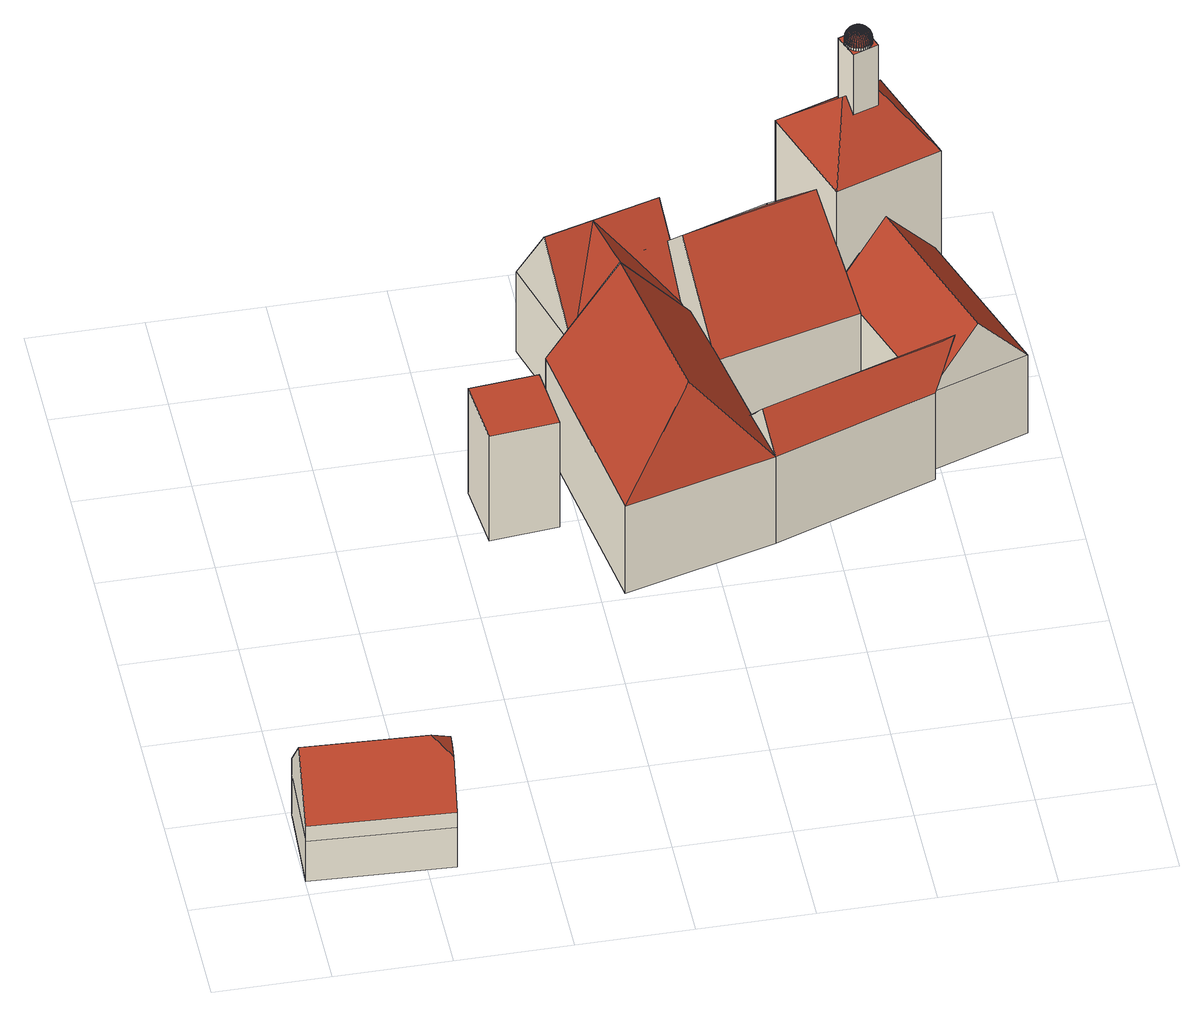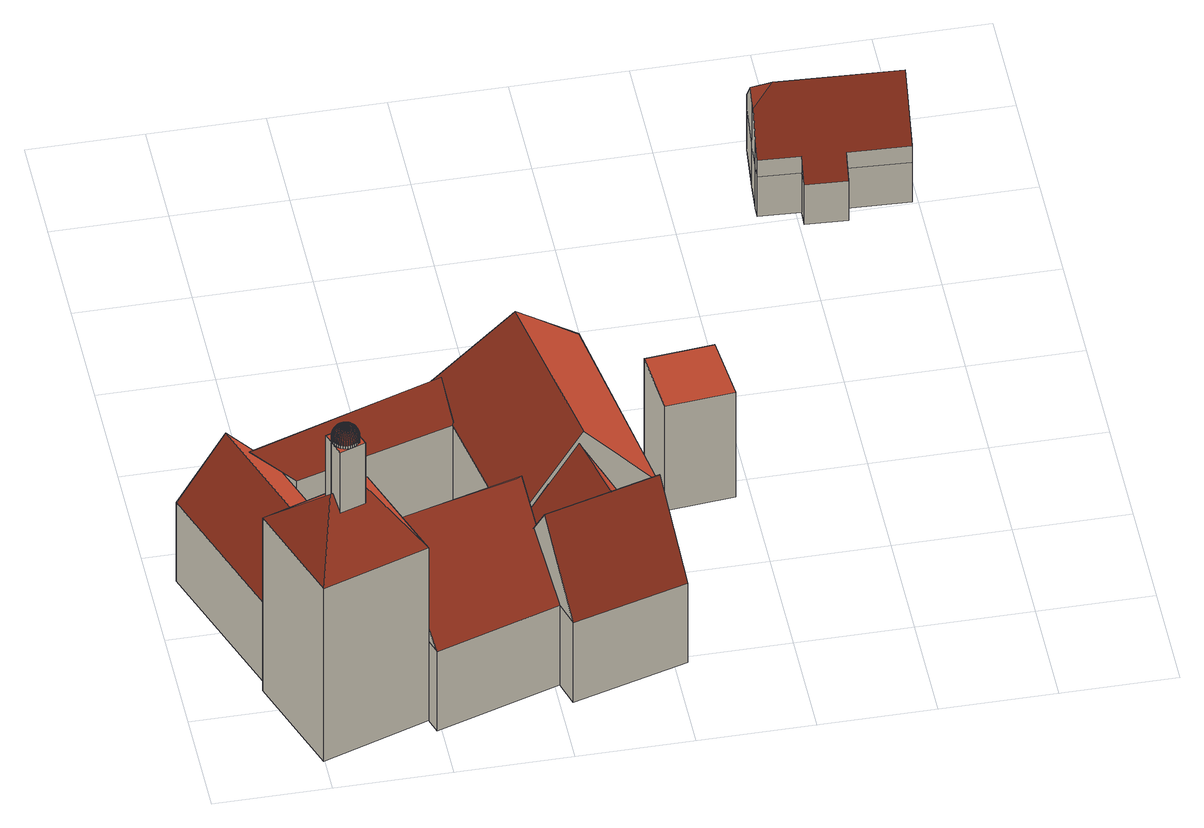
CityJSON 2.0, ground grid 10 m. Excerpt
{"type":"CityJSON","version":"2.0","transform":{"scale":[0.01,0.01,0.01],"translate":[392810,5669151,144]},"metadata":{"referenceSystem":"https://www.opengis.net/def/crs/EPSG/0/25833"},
"CityObjects":{
"building1":{"type":"Building","attributes":{"Dachtyp_tdc":"tdcFreeFormRoof","Gemeindeschluessel":14627140,"Dachneigung":50.42,"QualitaetDacherkennung":81,"Geometrietyp2DReferenz":"3000","function":"31001_9998","roofType":"5000","measuredHeight":10.94},"geometry":[{"type":"MultiSurface","lod":"2","boundaries":[[[0,1,2,3]],[[1,4,5,2]],[[4,6,7,5]],[[6,8,9,7]],[[8,10,11,9]],[[10,12,13,11]],[[12,14,15,13]],[[14,16,17,15]],[[16,18,19,17]],[[18,0,3,19]],[[20,21,22,23]],[[24,25,26,8,6,27,28,29,23,22]],[[29,30,31,20,23]],[[16,21,20,31,18]],[[18,31,30,0]],[[0,30,29,28,1]],[[4,27,6]],[[1,28,27,4]],[[10,26,25,12]],[[8,26,10]],[[12,25,24,14]],[[14,24,22,21,16]],[[3,2,5,7,9,11,13,15,17,19]]],"semantics":{"surfaces":[{"type":"WallSurface"},{"type":"RoofSurface"},{"type":"GroundSurface"}],"values":[0,0,0,0,0,0,0,0,0,0,1,1,1,0,0,0,0,0,0,0,0,0,2]}}]},
"building2":{"type":"Building","attributes":{"Dachtyp_tdc":"tdcPolyFlatRoof","Gemeindeschluessel":14627140,"Dachneigung":0,"QualitaetDacherkennung":56,"Geometrietyp2DReferenz":"3000","function":"31001_9998","roofType":"1000","measuredHeight":11.49},"geometry":[{"type":"MultiSurface","lod":"2","boundaries":[[[32,33,34,35]],[[33,36,37,34]],[[36,38,39,37]],[[38,32,35,39]],[[38,36,33,32]],[[35,34,37,39]]],"semantics":{"surfaces":[{"type":"WallSurface"},{"type":"RoofSurface"},{"type":"GroundSurface"}],"values":[0,0,0,0,1,2]}}]},
"building3":{"type":"Building","attributes":{"Gemeindeschluessel":14627140,"QualitaetDacherkennung":100,"Geometrietyp2DReferenz":"3000","function":"31001_9998","roofType":"9999"},"children":["building3-1","building3-2","building3-3","building3-4","building3-5","building3-6","building3-7","building3-8","building3-9"]},
"building3-1":{"type":"BuildingPart","attributes":{"Dachtyp_tdc":"tdcGableRoof","Dachneigung":57.68,"QualitaetDacherkennung":100,"Geometrietyp2DReferenz":"3000","roofType":"3100","measuredHeight":16.6},"parents":["building3"],"geometry":[{"type":"MultiSurface","lod":"2","boundaries":[[[40,41,42,43]],[[41,44,45,42]],[[44,46,47,45]],[[46,40,43,47]],[[44,41,48]],[[40,46,49]],[[41,40,49,48]],[[46,44,48,49]],[[43,42,45,47]]],"semantics":{"surfaces":[{"type":"WallSurface"},{"type":"RoofSurface"},{"type":"GroundSurface"}],"values":[0,0,0,0,0,0,1,1,2]}}]},
"building3-2":{"type":"BuildingPart","attributes":{"Dachtyp_tdc":"tdcGableRoof","Dachneigung":51.85,"QualitaetDacherkennung":100,"Geometrietyp2DReferenz":"3000","roofType":"3100","measuredHeight":16.6},"parents":["building3"],"geometry":[{"type":"MultiSurface","lod":"2","boundaries":[[[50,51,52,53]],[[54,55,56,57]],[[55,50,53,56]],[[54,51,58]],[[50,55,59]],[[51,50,59,58]],[[55,54,58,59]],[[53,52,57,56]],[[57,52,51,54]]],"semantics":{"surfaces":[{"type":"WallSurface"},{"type":"RoofSurface"},{"type":"GroundSurface"},{"type":"ClosureSurface"}],"values":[0,0,0,0,0,1,1,2,3]}}]},
"building3-3":{"type":"BuildingPart","attributes":{"Dachtyp_tdc":"tdcGableRoof","Dachneigung":50.23,"QualitaetDacherkennung":100,"Geometrietyp2DReferenz":"3000","roofType":"3100","measuredHeight":14.16},"parents":["building3"],"geometry":[{"type":"MultiSurface","lod":"2","boundaries":[[[60,61,62,63]],[[61,64,65,62]],[[64,66,67,65]],[[66,60,63,67]],[[64,61,68]],[[60,66,69]],[[61,60,69,68]],[[66,64,68,69]],[[63,62,65,67]]],"semantics":{"surfaces":[{"type":"WallSurface"},{"type":"RoofSurface"},{"type":"GroundSurface"}],"values":[0,0,0,0,0,0,1,1,2]}}]},
"building3-4":{"type":"BuildingPart","attributes":{"Dachtyp_tdc":"tdcHipRoof","Dachneigung":44.81,"QualitaetDacherkennung":100,"Geometrietyp2DReferenz":"3000","roofType":"3200","measuredHeight":23.87},"parents":["building3"],"geometry":[{"type":"MultiSurface","lod":"2","boundaries":[[[70,71,72,73,74,75]],[[76,77,78,79,80,81]],[[77,70,75,78]],[[76,71,82]],[[70,77,83]],[[71,70,83,82]],[[77,76,82,83]],[[75,74,79,78]],[[81,84,72,71,76]],[[79,74,73,80]],[[80,73,72,84,81]]],"semantics":{"surfaces":[{"type":"WallSurface"},{"type":"RoofSurface"},{"type":"GroundSurface"},{"type":"ClosureSurface"}],"values":[0,0,0,1,1,1,1,2,0,3,3]}}]},
"building3-5":{"type":"BuildingPart","attributes":{"Dachtyp_tdc":"tdcHipAndGableRoof","Dachneigung":49.88,"QualitaetDacherkennung":100,"Geometrietyp2DReferenz":"3000","roofType":"5000","measuredHeight":17.61},"parents":["building3"],"geometry":[{"type":"MultiSurface","lod":"2","boundaries":[[[85,86,87,52,51]],[[86,88,89,87]],[[88,90,91,89]],[[88,86,92]],[[85,90,93]],[[86,85,93,92]],[[90,88,92,93]],[[52,87,89,91,57]],[[57,91,90,85,51,54]],[[51,52,57,54]]],"semantics":{"surfaces":[{"type":"WallSurface"},{"type":"RoofSurface"},{"type":"GroundSurface"},{"type":"ClosureSurface"}],"values":[0,0,0,1,0,1,1,2,0,3]}}]},
"building3-6":{"type":"BuildingPart","attributes":{"Dachtyp_tdc":"tdcLeanToRoof","Dachneigung":0,"QualitaetDacherkennung":100,"Geometrietyp2DReferenz":"3000","roofType":"2100","measuredHeight":29.3},"parents":["building3"],"geometry":[{"type":"MultiSurface","lod":"2","boundaries":[[[94,95,96,97]],[[95,98,99,96]],[[98,100,101,99]],[[100,94,97,101]],[[100,98,95,94]],[[97,96,99,101]]],"semantics":{"surfaces":[{"type":"WallSurface"},{"type":"RoofSurface"},{"type":"GroundSurface"}],"values":[0,0,0,0,1,2]}}]},
"building3-7":{"type":"BuildingPart","attributes":{"Dachtyp_tdc":"tdcGableRoof","Dachneigung":48.07,"QualitaetDacherkennung":100,"Geometrietyp2DReferenz":"3000","roofType":"3100","measuredHeight":16.6},"parents":["building3"],"geometry":[{"type":"MultiSurface","lod":"2","boundaries":[[[102,103,104,105]],[[103,106,107,104]],[[106,108,109,107]],[[106,103,110]],[[103,102,72,84,110]],[[108,106,110,84,81]],[[105,104,107,109,79,74]],[[105,74,73,102]],[[79,109,108,80]],[[74,79,80,73]],[[81,80,108]],[[72,102,73]],[[84,72,73,80,81]]],"semantics":{"surfaces":[{"type":"WallSurface"},{"type":"RoofSurface"},{"type":"GroundSurface"},{"type":"ClosureSurface"}],"values":[0,0,0,0,1,1,2,0,0,3,0,0,3]}}]},
"building3-8":{"type":"BuildingPart","attributes":{"Dachtyp_tdc":"tdcFreeFormRoof","Dachneigung":89.23,"QualitaetDacherkennung":100,"Geometrietyp2DReferenz":"3000","roofType":"5000","measuredHeight":30.8},"parents":["building3"],"geometry":[{"type":"MultiSurface","lod":"2","boundaries":[[[111,112,113,114]],[[112,115,116,113]],[[115,117,118,116]],[[117,119,120,118]],[[119,121,122,120]],[[121,123,124,122]],[[123,125,126,124]],[[125,127,128,126]],[[127,129,130,128]],[[129,131,132,130]],[[131,133,134,132]],[[133,135,136,134]],[[135,137,138,136]],[[137,139,140,138]],[[139,141,142,140]],[[141,143,144,142]],[[143,145,146,144]],[[145,147,148,146]],[[147,149,150,148]],[[149,151,152,150]],[[151,153,154,152]],[[153,155,156,154]],[[155,157,158,156]],[[157,159,160,158]],[[159,161,162,160]],[[161,163,164,162]],[[163,165,166,164]],[[165,167,168,166]],[[167,169,170,168]],[[169,171,172,170]],[[171,173,174,172]],[[173,175,176,174]],[[175,177,178,176]],[[177,179,180,178]],[[179,181,182,180]],[[181,111,114,182]],[[183,184,185]],[[183,185,186]],[[183,186,187]],[[183,187,188]],[[183,188,189]],[[183,189,190]],[[183,190,191]],[[183,191,192]],[[183,192,193]],[[183,193,194]],[[183,194,195]],[[183,195,196]],[[183,196,197]],[[183,197,198]],[[183,198,199]],[[183,199,200]],[[183,200,201]],[[183,201,202]],[[183,202,203]],[[183,203,204]],[[183,204,205]],[[183,205,206]],[[183,206,207]],[[183,207,208]],[[183,208,209]],[[183,209,210]],[[183,210,211]],[[183,211,212]],[[183,212,213]],[[183,213,214]],[[183,214,215]],[[183,215,216]],[[183,216,217]],[[183,217,218]],[[183,218,219]],[[183,219,184]],[[184,220,221,185]],[[185,221,222,186]],[[186,222,223,187]],[[187,223,224,188]],[[188,224,225,189]],[[189,225,226,190]],[[190,226,227,191]],[[191,227,228,192]],[[192,228,229,193]],[[193,229,230,194]],[[194,230,231,195]],[[195,231,232,196]],[[196,232,233,197]],[[197,233,234,198]],[[198,234,235,199]],[[199,235,236,200]],[[200,236,237,201]],[[201,237,238,202]],[[202,238,239,203]],[[203,239,240,204]],[[204,240,241,205]],[[205,241,242,206]],[[206,242,243,207]],[[207,243,244,208]],[[208,244,245,209]],[[209,245,246,210]],[[210,246,247,211]],[[211,247,248,212]],[[212,248,249,213]],[[213,249,250,214]],[[214,250,251,215]],[[215,251,252,216]],[[216,252,253,217]],[[217,253,254,218]],[[218,254,255,219]],[[219,255,220,184]],[[220,256,257,221]],[[221,257,258,222]],[[222,258,259,223]],[[223,259,260,224]],[[224,260,261,225]],[[225,261,262,226]],[[226,262,263,227]],[[227,263,264,228]],[[228,264,265,229]],[[229,265,266,230]],[[230,266,267,231]],[[231,267,268,232]],[[232,268,269,233]],[[233,269,270,234]],[[234,270,271,235]],[[235,271,272,236]],[[236,272,273,237]],[[237,273,274,238]],[[238,274,275,239]],[[239,275,276,240]],[[240,276,277,241]],[[241,277,278,242]],[[242,278,279,243]],[[243,279,280,244]],[[244,280,281,245]],[[245,281,282,246]],[[246,282,283,247]],[[247,283,284,248]],[[248,284,285,249]],[[249,285,286,250]],[[250,286,287,251]],[[251,287,288,252]],[[252,288,289,253]],[[253,289,290,254]],[[254,290,291,255]],[[255,291,256,220]],[[256,292,293,257]],[[257,293,294,258]],[[258,294,295,259]],[[259,295,296,260]],[[260,296,297,261]],[[261,297,298,262]],[[262,298,299,263]],[[263,299,300,264]],[[264,300,301,265]],[[265,301,302,266]],[[266,302,303,267]],[[267,303,304,268]],[[268,304,305,269]],[[269,305,306,270]],[[270,306,307,271]],[[271,307,308,272]],[[272,308,309,273]],[[273,309,310,274]],[[274,310,311,275]],[[275,311,312,276]],[[276,312,313,277]],[[277,313,314,278]],[[278,314,315,279]],[[279,315,316,280]],[[280,316,317,281]],[[281,317,318,282]],[[282,318,319,283]],[[283,319,320,284]],[[284,320,321,285]],[[285,321,322,286]],[[286,322,323,287]],[[287,323,324,288]],[[288,324,325,289]],[[289,325,326,290]],[[290,326,327,291]],[[291,327,292,256]],[[292,328,329,293]],[[293,329,330,294]],[[294,330,331,295]],[[295,331,332,296]],[[296,332,333,297]],[[297,333,334,298]],[[298,334,335,299]],[[299,335,336,300]],[[300,336,337,301]],[[301,337,338,302]],[[302,338,339,303]],[[303,339,340,304]],[[304,340,341,305]],[[305,341,342,306]],[[306,342,343,307]],[[307,343,344,308]],[[308,344,345,309]],[[309,345,346,310]],[[310,346,347,311]],[[311,347,348,312]],[[312,348,349,313]],[[313,349,350,314]],[[314,350,351,315]],[[315,351,352,316]],[[316,352,353,317]],[[317,353,354,318]],[[318,354,355,319]],[[319,355,356,320]],[[320,356,357,321]],[[321,357,358,322]],[[322,358,359,323]],[[323,359,360,324]],[[324,360,361,325]],[[325,361,362,326]],[[326,362,363,327]],[[327,363,328,292]],[[328,364,365,329]],[[329,365,366,330]],[[330,366,367,331]],[[331,367,368,332]],[[332,368,369,333]],[[333,369,370,334]],[[334,370,371,335]],[[335,371,372,336]],[[336,372,373,337]],[[337,373,374,338]],[[338,374,375,339]],[[339,375,376,340]],[[340,376,377,341]],[[341,377,378,342]],[[342,378,379,343]],[[343,379,380,344]],[[344,380,381,345]],[[345,381,382,346]],[[346,382,383,347]],[[347,383,384,348]],[[348,384,385,349]],[[349,385,386,350]],[[350,386,387,351]],[[351,387,388,352]],[[352,388,389,353]],[[353,389,390,354]],[[354,390,391,355]],[[355,391,392,356]],[[356,392,393,357]],[[357,393,394,358]],[[358,394,395,359]],[[359,395,396,360]],[[360,396,397,361]],[[361,397,398,362]],[[362,398,399,363]],[[363,399,364,328]],[[364,400,401,365]],[[365,401,402,366]],[[366,402,403,367]],[[367,403,404,368]],[[368,404,405,369]],[[369,405,406,370]],[[370,406,407,371]],[[371,407,408,372]],[[372,408,409,373]],[[373,409,410,374]],[[374,410,411,375]],[[375,411,412,376]],[[376,412,413,377]],[[377,413,414,378]],[[378,414,415,379]],[[379,415,416,380]],[[380,416,417,381]],[[381,417,418,382]],[[382,418,419,383]],[[383,419,420,384]],[[384,420,421,385]],[[385,421,422,386]],[[386,422,423,387]],[[387,423,424,388]],[[388,424,425,389]],[[426,427,428,429]],[[429,428,430,431]],[[431,430,432,433]],[[433,432,434,435]],[[435,434,436,437]],[[437,436,438,439]],[[439,438,440,441]],[[441,440,442,443]],[[443,442,444,400]],[[444,445,446,447]],[[447,446,448,449]],[[449,448,450,451]],[[451,450,452,453]],[[453,452,454,455]],[[455,454,456,457]],[[457,456,458,459]],[[459,458,460,461]],[[461,460,462,463]],[[463,462,464,465]],[[465,464,466,467]],[[467,466,468,469]],[[469,468,470,471]],[[471,470,472,473]],[[473,472,474,475]],[[475,474,476,477]],[[477,476,478,479]],[[479,478,480,481]],[[481,480,482,483]],[[483,482,484,485]],[[485,484,486,487]],[[487,486,488,489]],[[489,488,490,491]],[[491,490,492,493]],[[493,492,494,495]],[[495,494,496,497]],[[497,496,498,427]],[[427,498,499,428]],[[428,499,500,430]],[[430,500,501,432]],[[432,501,502,434]],[[434,502,503,436]],[[436,503,504,438]],[[438,504,505,440]],[[440,505,506,442]],[[442,506,445,444]],[[445,507,508,446]],[[446,508,509,448]],[[448,509,510,450]],[[450,510,511,452]],[[452,511,512,454]],[[454,512,513,456]],[[456,513,514,458]],[[458,514,515,460]],[[460,515,516,462]],[[462,516,517,464]],[[464,517,518,466]],[[466,518,519,468]],[[468,519,520,470]],[[470,520,521,472]],[[472,521,522,474]],[[474,522,523,476]],[[476,523,524,478]],[[478,524,525,480]],[[480,525,526,482]],[[482,526,527,484]],[[484,527,528,486]],[[486,528,529,488]],[[488,529,530,490]],[[490,530,531,492]],[[492,531,532,494]],[[494,532,533,496]],[[496,533,534,498]],[[498,534,535,499]],[[499,535,536,500]],[[500,536,537,501]],[[501,537,538,502]],[[502,538,539,503]],[[503,539,540,504]],[[504,540,541,505]],[[505,541,542,506]],[[506,542,507,445]],[[507,543,544,508]],[[508,544,545,509]],[[509,545,546,510]],[[510,546,547,511]],[[511,547,548,512]],[[512,548,549,513]],[[513,549,550,514]],[[514,550,551,515]],[[515,551,552,516]],[[516,552,553,517]],[[517,553,554,518]],[[518,554,555,519]],[[519,555,556,520]],[[520,556,557,521]],[[521,557,558,522]],[[522,558,559,523]],[[523,559,560,524]],[[524,560,561,525]],[[525,561,562,526]],[[526,562,563,527]],[[527,563,564,528]],[[528,564,565,529]],[[529,565,566,530]],[[530,566,567,531]],[[531,567,568,532]],[[532,568,569,533]],[[533,569,570,534]],[[534,570,571,535]],[[535,571,572,536]],[[536,572,573,537]],[[537,573,574,538]],[[538,574,575,539]],[[539,575,576,540]],[[540,576,577,541]],[[541,577,578,542]],[[542,578,543,507]],[[543,579,580,544]],[[544,580,581,545]],[[545,581,582,546]],[[546,582,583,547]],[[547,583,584,548]],[[548,584,585,549]],[[549,585,586,550]],[[550,586,587,551]],[[551,587,588,552]],[[552,588,589,553]],[[553,589,590,554]],[[554,590,591,555]],[[555,591,592,556]],[[556,592,593,557]],[[557,593,594,558]],[[558,594,595,559]],[[559,595,596,560]],[[560,596,597,561]],[[561,597,598,562]],[[562,598,599,563]],[[563,599,600,564]],[[564,600,601,565]],[[565,601,602,566]],[[566,602,603,567]],[[567,603,604,568]],[[568,604,605,569]],[[569,605,606,570]],[[570,606,607,571]],[[571,607,608,572]],[[572,608,609,573]],[[573,609,610,574]],[[574,610,611,575]],[[575,611,612,576]],[[576,612,613,577]],[[577,613,614,578]],[[578,614,579,543]],[[579,615,616,580]],[[580,616,617,581]],[[581,617,618,582]],[[582,618,619,583]],[[583,619,620,584]],[[584,620,621,585]],[[585,621,622,586]],[[586,622,623,587]],[[587,623,624,588]],[[588,624,625,589]],[[589,625,626,590]],[[590,626,627,591]],[[591,627,628,592]],[[592,628,629,593]],[[593,629,630,594]],[[594,630,631,595]],[[595,631,632,596]],[[596,632,633,597]],[[597,633,634,598]],[[598,634,635,599]],[[599,635,636,600]],[[600,636,637,601]],[[601,637,638,602]],[[602,638,639,603]],[[603,639,640,604]],[[604,640,641,605]],[[605,641,642,606]],[[606,642,643,607]],[[607,643,644,608]],[[608,644,645,609]],[[609,645,646,610]],[[610,646,647,611]],[[611,647,648,612]],[[612,648,649,613]],[[613,649,650,614]],[[614,650,615,579]],[[615,651,652,616]],[[616,652,653,617]],[[617,653,654,618]],[[618,654,655,619]],[[619,655,656,620]],[[620,656,657,621]],[[621,657,658,622]],[[622,658,659,623]],[[623,659,660,624]],[[624,660,661,625]],[[625,661,662,626]],[[626,662,663,627]],[[627,663,664,628]],[[628,664,665,629]],[[629,665,666,630]],[[630,666,667,631]],[[631,667,668,632]],[[632,668,669,633]],[[633,669,670,634]],[[634,670,671,635]],[[635,671,672,636]],[[636,672,673,637]],[[637,673,674,638]],[[638,674,675,639]],[[639,675,676,640]],[[640,676,677,641]],[[641,677,678,642]],[[642,678,679,643]],[[643,679,680,644]],[[644,680,681,645]],[[645,681,682,646]],[[646,682,683,647]],[[647,683,684,648]],[[648,684,685,649]],[[649,685,686,650]],[[650,686,651,615]],[[651,687,688,652]],[[652,688,689,653]],[[653,689,690,654]],[[654,690,691,655]],[[655,691,692,656]],[[656,692,693,657]],[[657,693,694,658]],[[658,694,695,659]],[[659,695,696,660]],[[660,696,697,661]],[[661,697,698,662]],[[662,698,699,663]],[[663,699,700,664]],[[664,700,701,665]],[[665,701,702,666]],[[666,702,703,667]],[[667,703,704,668]],[[668,704,705,669]],[[669,705,706,670]],[[670,706,707,671]],[[671,707,708,672]],[[672,708,709,673]],[[673,709,710,674]],[[674,710,711,675]],[[675,711,712,676]],[[676,712,713,677]],[[677,713,714,678]],[[678,714,715,679]],[[679,715,716,680]],[[389,425,717,390]],[[390,717,426,391]],[[391,426,429,392]],[[392,429,431,393]],[[393,431,433,394]],[[394,433,435,395]],[[395,435,437,396]],[[396,437,439,397]],[[397,439,441,398]],[[398,441,443,399]],[[399,443,400,364]],[[400,444,447,401]],[[401,447,449,402]],[[402,449,451,403]],[[403,451,453,404]],[[404,453,455,405]],[[405,455,457,406]],[[406,457,459,407]],[[407,459,461,408]],[[408,461,463,409]],[[409,463,465,410]],[[410,465,467,411]],[[411,467,469,412]],[[412,469,471,413]],[[413,471,473,414]],[[414,473,475,415]],[[415,475,477,416]],[[416,477,479,417]],[[417,479,481,418]],[[418,481,483,419]],[[419,483,485,420]],[[420,485,487,421]],[[421,487,489,422]],[[422,489,491,423]],[[423,491,493,424]],[[424,493,495,425]],[[425,495,497,717]],[[717,497,427,426]],[[681,718,719,682]],[[682,719,720,683]],[[683,720,721,684]],[[684,721,722,685]],[[685,722,723,686]],[[686,723,687,651]],[[687,724,725,688]],[[688,725,726,689]],[[689,726,727,690]],[[690,727,728,691]],[[691,728,729,692]],[[692,729,730,693]],[[693,730,731,694]],[[694,731,732,695]],[[695,732,733,696]],[[696,733,734,697]],[[697,734,735,698]],[[698,735,736,699]],[[699,736,737,700]],[[700,737,738,701]],[[701,738,739,702]],[[702,739,740,703]],[[703,740,741,704]],[[704,741,742,705]],[[705,742,743,706]],[[706,743,744,707]],[[707,744,745,708]],[[708,745,746,709]],[[709,746,747,710]],[[710,747,748,711]],[[711,748,749,712]],[[712,749,750,713]],[[713,750,751,714]],[[714,751,752,715]],[[715,752,753,716]],[[716,753,754,718]],[[718,754,755,719]],[[719,755,756,720]],[[720,756,757,721]],[[721,757,758,722]],[[722,758,759,723]],[[723,759,724,687]],[[724,760,761,725]],[[725,761,762,726]],[[726,762,763,727]],[[727,763,764,728]],[[728,764,765,729]],[[729,765,766,730]],[[730,766,767,731]],[[731,767,768,732]],[[732,768,769,733]],[[733,769,770,734]],[[734,770,771,735]],[[735,771,772,736]],[[736,772,773,737]],[[737,773,774,738]],[[738,774,775,739]],[[739,775,776,740]],[[740,776,777,741]],[[741,777,778,742]],[[742,778,779,743]],[[743,779,780,744]],[[744,780,781,745]],[[745,781,782,746]],[[746,782,783,747]],[[747,783,784,748]],[[748,784,785,749]],[[749,785,786,750]],[[750,786,787,751]],[[751,787,788,752]],[[752,788,789,753]],[[753,789,790,754]],[[754,790,791,755]],[[755,791,792,756]],[[756,792,793,757]],[[757,793,794,758]],[[758,794,795,759]],[[759,795,760,724]],[[760,181,179,761]],[[761,179,177,762]],[[762,177,175,763]],[[763,175,173,764]],[[764,173,171,765]],[[765,171,169,766]],[[766,169,167,767]],[[767,167,165,768]],[[768,165,163,769]],[[769,163,161,770]],[[770,161,159,771]],[[771,159,157,772]],[[772,157,155,773]],[[773,155,153,774]],[[774,153,151,775]],[[775,151,149,776]],[[776,149,147,777]],[[777,147,145,778]],[[778,145,143,779]],[[779,143,141,780]],[[780,141,139,781]],[[781,139,137,782]],[[782,137,135,783]],[[783,135,133,784]],[[784,133,131,785]],[[785,131,129,786]],[[786,129,127,787]],[[787,127,125,788]],[[788,125,123,789]],[[789,123,121,790]],[[790,121,119,791]],[[791,119,117,792]],[[792,117,115,793]],[[793,115,112,794]],[[794,112,111,795]],[[795,111,181,760]],[[114,113,116,118,120,122,124,126,128,130,132,134,136,138,140,142,144,146,148,150,152,154,156,158,160,162,164,166,168,170,172,174,176,178,180,182]],[[680,716,718,681]]],"semantics":{"surfaces":[{"type":"WallSurface"},{"type":"RoofSurface"},{"type":"GroundSurface"}],"values":[0,0,0,0,0,0,0,0,0,0,0,0,0,0,0,0,0,0,0,0,0,0,0,0,0,0,0,0,0,0,0,0,0,0,0,0,1,1,1,1,1,1,1,1,1,1,1,1,1,1,1,1,1,1,1,1,1,1,1,1,1,1,1,1,1,1,1,1,1,1,1,1,1,1,1,1,1,1,1,1,1,1,1,1,1,1,1,1,1,1,1,1,1,1,1,1,1,1,1,1,1,1,1,1,1,1,1,1,1,1,1,1,1,1,1,1,1,1,1,1,1,1,1,1,1,1,1,1,1,1,1,1,1,1,1,1,1,1,1,1,1,1,1,1,1,1,1,1,1,1,1,1,1,1,1,1,1,1,1,1,1,1,1,1,1,1,1,1,1,1,1,1,1,1,1,1,1,1,1,1,1,1,1,1,1,1,1,1,1,1,1,1,1,1,1,1,1,1,1,1,1,1,1,1,1,1,1,1,1,1,1,1,1,1,1,1,1,1,1,1,1,1,1,1,1,1,1,1,1,1,1,1,1,1,1,1,1,1,1,1,1,1,1,1,1,1,1,1,1,1,1,1,1,1,1,1,1,1,1,1,1,1,1,1,1,1,1,1,1,1,1,1,1,1,1,1,1,1,1,1,1,1,1,1,1,1,1,1,1,1,1,1,1,1,1,1,1,1,1,1,1,1,1,1,1,1,1,1,1,1,1,1,1,1,1,1,1,1,1,1,1,1,1,1,1,1,1,1,1,1,1,1,1,1,1,1,1,1,1,1,1,1,1,1,1,1,1,1,1,1,1,1,1,1,1,1,1,1,1,1,1,1,1,1,1,1,1,1,1,1,1,1,1,1,1,1,1,1,1,1,1,1,1,1,1,1,1,1,1,1,1,1,1,1,1,1,1,1,1,1,1,1,1,1,1,1,1,1,1,1,1,1,1,1,1,1,1,1,1,1,1,1,1,1,1,1,1,1,1,1,1,1,1,1,1,1,1,1,1,1,1,1,1,1,1,1,1,1,1,1,1,1,1,1,1,1,1,1,1,1,1,1,1,1,1,1,1,1,1,1,1,1,1,1,1,1,1,1,1,1,1,1,1,1,1,1,1,1,1,1,1,1,1,1,1,1,1,1,1,1,1,1,1,1,1,1,1,1,1,1,1,1,1,1,1,1,1,1,1,1,1,1,1,1,1,1,1,1,1,1,1,1,1,1,1,1,1,1,1,1,1,1,1,1,1,1,1,1,1,1,1,1,1,1,1,1,1,1,1,1,1,1,1,1,1,1,1,1,1,1,1,1,1,1,1,1,1,1,1,1,1,1,1,1,1,1,1,1,1,1,1,1,1,1,1,1,1,1,1,1,1,1,1,1,1,1,1,1,1,1,1,1,1,1,1,1,1,1,1,1,1,1,1,1,1,1,1,1,1,1,1,1,1,1,1,1,1,1,1,1,1,1,1,1,1,1,1,1,1,1,1,1,1,1,1,1,1,1,1,1,1,1,1,1,1,1,1,1,1,1,1,1,1,1,1,1,1,1,1,1,1,1,1,2,1]}}]},
"building3-9":{"type":"BuildingPart","attributes":{"Dachtyp_tdc":"tdcHipAndGableRoof","Dachneigung":48.95,"QualitaetDacherkennung":100,"Geometrietyp2DReferenz":"3000","roofType":"5000","measuredHeight":12.49},"parents":["building3"],"geometry":[{"type":"MultiSurface","lod":"2","boundaries":[[[796,797,798,799]],[[797,800,801,798]],[[800,86,87,801]],[[86,796,799,87]],[[800,797,802]],[[796,86,803]],[[797,796,803,802]],[[86,800,802,803]],[[799,798,801,87]]],"semantics":{"surfaces":[{"type":"WallSurface"},{"type":"RoofSurface"},{"type":"GroundSurface"}],"values":[0,0,0,0,1,0,1,1,2]}}]}
},
"vertices":[
[4,165,494],[47,976,494],[47,976,59],[4,165,59],[587,947,494],[587,947,59],[595,1095,495],[595,1095,59],[957,1076,494],[957,1076,59],[949,928,494],[949,928,59],[1312,908,494],[1312,908,59],[1311,803,494],[1311,803,59],[1286,543,494],[1286,543,59],[1243,98,494],[1243,98,59],[1271,390,1007],[1286,543,1002],[1295,641,998],[1110,522,1154],[1311,803,801],[1312,908,674],[949,928,674],[587,947,674],[47,976,674],[26,580,1154],[4,165,659],[1243,98,659],
[2807,3798,1353],[2210,3741,1353],[2210,3741,205],[2807,3798,205],[2153,4339,1353],[2153,4339,205],[2751,4394,1353],[2751,4394,205],
[4169,5409,944],[3163,5118,944],[3163,5118,73],[4169,5409,73],[2885,6077,944],[2885,6077,73],[3891,6369,944],[3891,6369,73],[3024,5598,1733],[4030,5889,1733],
[4166,5414,944],[4179,5236,944],[4179,5236,73],[4166,5414,73],[3199,4993,944],[3161,5125,944],[3161,5125,73],[3199,4993,73],[3598,5090,1733],[3452,5722,1733],
[6278,5734,933],[6772,4325,933],[6772,4325,73],[6278,5734,73],[5899,4020,933],[5899,4020,73],[5405,5429,933],[5405,5429,73],[6335,4173,1489],[5842,5582,1489],
[6334,5751,1969],[5407,5429,1969],[5407,5429,1375],[5407,5429,944],[5407,5429,73],[6334,5751,73],[5083,6362,1969],[6010,6684,1969],[6010,6684,73],[5083,6362,73],[5083,6362,944],[5083,6362,1085],[5572,6009,2460],[5846,6104,2460],[5299,5740,1733],
[4179,5236,1028],[4514,3408,1028],[4514,3408,73],[3201,3053,1028],[3201,3053,73],[2908,4921,1028],[2908,4921,73],[3823,3558,1834],[3552,5081,1834],
[5636,5908,3003],[5559,6133,3003],[5559,6133,73],[5636,5908,73],[5783,6210,3003],[5783,6210,73],[5861,5985,3003],[5861,5985,73],
[5536,5056,944],[4273,4721,944],[4273,4721,73],[5536,5056,73],[3957,6141,944],[3957,6141,73],[5036,6498,944],[5036,6498,73],[4127,5403,1733],
[5824,6039,3033],[5819,6019,3033],[5819,6019,73],[5824,6039,73],[5810,6001,3033],[5810,6001,73],[5799,5984,3033],[5799,5984,73],[5784,5970,3033],[5784,5970,73],[5768,5958,3033],[5768,5958,73],[5749,5950,3033],[5749,5950,73],[5730,5944,3033],[5730,5944,73],[5710,5943,3033],[5710,5943,73],[5690,5944,3033],[5690,5944,73],[5670,5950,3033],[5670,5950,73],[5652,5958,3033],[5652,5958,73],[5635,5970,3033],[5635,5970,73],[5621,5984,3033],[5621,5984,73],[5609,6001,3033],[5609,6001,73],[5600,6019,3033],[5600,6019,73],[5595,6039,3033],[5595,6039,73],[5593,6059,3033],[5593,6059,73],[5595,6079,3033],[5595,6079,73],[5600,6099,3033],[5600,6099,73],[5609,6117,3033],[5609,6117,73],[5621,6134,3033],[5621,6134,73],[5635,6148,3033],[5635,6148,73],[5652,6160,3033],[5652,6160,73],[5670,6168,3033],[5670,6168,73],[5690,6173,3033],[5690,6173,73],[5710,6175,3033],[5710,6175,73],[5730,6173,3033],[5730,6173,73],[5749,6168,3033],[5749,6168,73],[5768,6160,3033],[5768,6160,73],[5784,6148,3033],[5784,6148,73],[5799,6134,3033],[5799,6134,73],[5810,6117,3033],[5810,6117,73],[5819,6099,3033],[5819,6099,73],[5824,6079,3033],[5824,6079,73],[5826,6059,3033],[5826,6059,73],[5710,6059,3153],[5720,6059,3153],[5720,6061,3153],[5719,6062,3153],[5719,6064,3153],[5718,6066,3153],[5716,6067,3153],[5715,6068,3153],[5713,6069,3153],[5711,6069,3153],[5710,6069,3153],[5708,6069,3153],[5706,6069,3153],[5704,6068,3153],[5703,6067,3153],[5702,6066,3153],[5701,6064,3153],[5700,6062,3153],[5699,6061,3153],[5699,6059,3153],[5699,6057,3153],[5700,6055,3153],[5701,6054,3153],[5702,6052,3153],[5703,6051,3153],[5704,6050,3153],[5706,6049,3153],[5708,6049,3153],[5710,6049,3153],[5711,6049,3153],[5713,6049,3153],[5715,6050,3153],[5716,6051,3153],[5718,6052,3153],[5719,6054,3153],[5719,6055,3153],[5720,6057,3153],[5730,6059,3152],[5730,6062,3152],[5729,6066,3152],[5728,6069,3152],[5725,6072,3152],[5723,6075,3152],[5720,6077,3152],[5717,6078,3152],[5713,6079,3152],[5710,6079,3152],[5706,6079,3152],[5703,6078,3152],[5699,6077,3152],[5696,6075,3152],[5694,6072,3152],[5692,6069,3152],[5690,6066,3152],[5689,6062,3152],[5689,6059,3152],[5689,6055,3152],[5690,6052,3152],[5692,6049,3152],[5694,6046,3152],[5696,6043,3152],[5699,6041,3152],[5703,6040,3152],[5706,6039,3152],[5710,6038,3152],[5713,6039,3152],[5717,6040,3152],[5720,6041,3152],[5723,6043,3152],[5725,6046,3152],[5728,6049,3152],[5729,6052,3152],[5730,6055,3152],[5740,6059,3149],[5740,6064,3149],[5739,6069,3149],[5736,6074,3149],[5733,6079,3149],[5729,6082,3149],[5725,6086,3149],[5720,6088,3149],[5715,6089,3149],[5710,6090,3149],[5704,6089,3149],[5699,6088,3149],[5694,6086,3149],[5690,6082,3149],[5686,6079,3149],[5683,6074,3149],[5681,6069,3149],[5679,6064,3149],[5679,6059,3149],[5679,6054,3149],[5681,6048,3149],[5683,6044,3149],[5686,6039,3149],[5690,6035,3149],[5694,6032,3149],[5699,6030,3149],[5704,6029,3149],[5710,6028,3149],[5715,6029,3149],[5720,6030,3149],[5725,6032,3149],[5729,6035,3149],[5733,6039,3149],[5736,6044,3149],[5739,6048,3149],[5740,6054,3149],[5750,6059,3146],[5750,6066,3146],[5748,6073,3146],[5745,6079,3146],[5741,6085,3146],[5736,6090,3146],[5730,6094,3146],[5723,6097,3146],[5717,6099,3146],[5710,6100,3146],[5703,6099,3146],[5696,6097,3146],[5689,6094,3146],[5684,6090,3146],[5679,6085,3146],[5674,6079,3146],[5672,6073,3146],[5670,6066,3146],[5669,6059,3146],[5670,6052,3146],[5672,6045,3146],[5674,6039,3146],[5679,6033,3146],[5684,6028,3146],[5689,6024,3146],[5696,6021,3146],[5703,6019,3146],[5710,6018,3146],[5717,6019,3146],[5723,6021,3146],[5730,6024,3146],[5736,6028,3146],[5741,6033,3146],[5745,6039,3146],[5748,6045,3146],[5750,6052,3146],[5760,6059,3142],[5759,6068,3142],[5757,6076,3142],[5753,6084,3142],[5748,6091,3142],[5742,6097,3142],[5735,6102,3142],[5727,6106,3142],[5718,6108,3142],[5710,6109,3142],[5701,6108,3142],[5692,6106,3142],[5685,6102,3142],[5678,6097,3142],[5671,6091,3142],[5666,6084,3142],[5663,6076,3142],[5660,6068,3142],[5660,6059,3142],[5660,6050,3142],[5663,6042,3142],[5666,6034,3142],[5671,6027,3142],[5678,6021,3142],[5685,6016,3142],[5692,6012,3142],[5701,6010,3142],[5710,6009,3142],[5718,6010,3142],[5727,6012,3142],[5735,6016,3142],[5742,6021,3142],[5748,6027,3142],[5753,6034,3142],[5757,6042,3142],[5759,6050,3142],[5769,6059,3137],[5768,6069,3137],[5765,6079,3137],[5761,6088,3137],[5755,6097,3137],[5748,6104,3137],[5739,6110,3137],[5730,6115,3137],[5720,6117,3137],[5710,6118,3137],[5699,6117,3137],[5689,6115,3137],[5680,6110,3137],[5672,6104,3137],[5664,6097,3137],[5658,6088,3137],[5654,6079,3137],[5651,6069,3137],[5650,6059,3137],[5651,6049,3137],[5654,6039,3137],[5658,6029,3137],[5664,6021,3137],[5672,6013,3137],[5680,6008,3137],[5689,6003,3137],[5699,6001,3137],[5710,6000,3137],[5720,6001,3137],[5730,6003,3137],[5739,6008,3137],[5748,6013,3137],[5755,6021,3137],[5761,6029,3137],[5765,6039,3137],[5768,6049,3137],[5778,6059,3132],[5777,6071,3132],[5773,6082,3132],[5768,6093,3132],[5762,6103,3132],[5753,6111,3132],[5744,6118,3132],[5733,6123,3132],[5721,6126,3132],[5710,6127,3132],[5698,6126,3132],[5686,6123,3132],[5676,6118,3132],[5666,6111,3132],[5658,6103,3132],[5651,6093,3132],[5646,6082,3132],[5643,6071,3132],[5642,6059,3132],[5643,6047,3132],[5646,6036,3132],[5651,6025,3132],[5658,6015,3132],[5666,6007,3132],[5676,6000,3132],[5686,5995,3132],[5710,5991,3132],[5710,5983,3125],[5723,5984,3125],[5721,5992,3132],[5736,5988,3125],[5733,5995,3132],[5748,5993,3125],[5744,6000,3132],[5759,6001,3125],[5753,6007,3132],[5768,6010,3125],[5762,6015,3132],[5776,6021,3125],[5768,6025,3132],[5781,6033,3125],[5773,6036,3132],[5785,6046,3125],[5777,6047,3132],[5786,6059,3125],[5793,6059,3118],[5792,6073,3118],[5785,6072,3125],[5788,6088,3118],[5781,6085,3125],[5782,6101,3118],[5776,6097,3125],[5774,6113,3118],[5768,6108,3125],[5763,6123,3118],[5759,6117,3125],[5751,6131,3118],[5748,6125,3125],[5738,6137,3118],[5736,6130,3125],[5724,6141,3118],[5723,6134,3125],[5710,6142,3118],[5710,6135,3125],[5695,6141,3118],[5696,6134,3125],[5681,6137,3118],[5684,6130,3125],[5668,6131,3118],[5672,6125,3125],[5656,6123,3118],[5661,6117,3125],[5646,6113,3118],[5651,6108,3125],[5637,6101,3118],[5644,6097,3125],[5631,6088,3118],[5638,6085,3125],[5627,6073,3118],[5635,6072,3125],[5626,6059,3118],[5634,6059,3125],[5627,6044,3118],[5635,6046,3125],[5631,6030,3118],[5638,6033,3125],[5637,6017,3118],[5644,6021,3125],[5646,6005,3118],[5651,6010,3125],[5656,5995,3118],[5661,6001,3125],[5668,5987,3118],[5672,5993,3125],[5681,5980,3118],[5684,5988,3125],[5695,5977,3118],[5696,5984,3125],[5710,5975,3118],[5724,5977,3118],[5738,5980,3118],[5751,5987,3118],[5763,5995,3118],[5774,6005,3118],[5782,6017,3118],[5788,6030,3118],[5792,6044,3118],[5800,6059,3110],[5799,6075,3110],[5795,6090,3110],[5788,6104,3110],[5779,6117,3110],[5768,6128,3110],[5755,6137,3110],[5741,6144,3110],[5725,6148,3110],[5710,6149,3110],[5694,6148,3110],[5679,6144,3110],[5664,6137,3110],[5652,6128,3110],[5640,6117,3110],[5631,6104,3110],[5625,6090,3110],[5621,6075,3110],[5619,6059,3110],[5621,6043,3110],[5625,6028,3110],[5631,6014,3110],[5640,6001,3110],[5652,5990,3110],[5664,5981,3110],[5679,5974,3110],[5694,5970,3110],[5710,5968,3110],[5725,5970,3110],[5741,5974,3110],[5755,5981,3110],[5768,5990,3110],[5779,6001,3110],[5788,6014,3110],[5795,6028,3110],[5799,6043,3110],[5806,6059,3102],[5805,6076,3102],[5800,6092,3102],[5793,6107,3102],[5784,6121,3102],[5772,6133,3102],[5758,6142,3102],[5743,6150,3102],[5726,6154,3102],[5710,6155,3102],[5693,6154,3102],[5677,6150,3102],[5661,6142,3102],[5648,6133,3102],[5636,6121,3102],[5626,6107,3102],[5619,6092,3102],[5615,6076,3102],[5613,6059,3102],[5615,6042,3102],[5619,6026,3102],[5626,6011,3102],[5636,5997,3102],[5648,5985,3102],[5661,5975,3102],[5677,5968,3102],[5693,5964,3102],[5710,5962,3102],[5726,5964,3102],[5743,5968,3102],[5758,5975,3102],[5772,5985,3102],[5784,5997,3102],[5793,6011,3102],[5800,6026,3102],[5805,6042,3102],[5812,6059,3093],[5810,6077,3093],[5805,6094,3093],[5798,6110,3093],[5788,6124,3093],[5775,6137,3093],[5761,6147,3093],[5745,6155,3093],[5727,6159,3093],[5710,6161,3093],[5692,6159,3093],[5675,6155,3093],[5659,6147,3093],[5644,6137,3093],[5632,6124,3093],[5621,6110,3093],[5614,6094,3093],[5609,6077,3093],[5608,6059,3093],[5609,6041,3093],[5614,6024,3093],[5621,6008,3093],[5632,5993,3093],[5644,5981,3093],[5659,5971,3093],[5675,5963,3093],[5692,5958,3093],[5710,5957,3093],[5727,5958,3093],[5745,5963,3093],[5761,5971,3093],[5775,5981,3093],[5788,5993,3093],[5798,6008,3093],[5805,6024,3093],[5810,6041,3093],[5816,6059,3084],[5815,6077,3084],[5810,6095,3084],[5802,6112,3084],[5791,6127,3084],[5778,6141,3084],[5763,6151,3084],[5746,6159,3084],[5728,6164,3084],[5710,6165,3084],[5691,6164,3084],[5673,6159,3084],[5656,6151,3084],[5641,6141,3084],[5628,6127,3084],[5617,6112,3084],[5610,6095,3084],[5605,6077,3084],[5603,6059,3084],[5605,6040,3084],[5610,6022,3084],[5617,6006,3084],[5628,5990,3084],[5641,5977,3084],[5656,5967,3084],[5673,5959,3084],[5691,5954,3084],[5710,5952,3084],[5728,5954,3084],[5746,5959,3084],[5763,5967,3084],[5778,5977,3084],[5791,5990,3084],[5802,6006,3084],[5810,6022,3084],[5815,6040,3084],[5820,6059,3074],[5818,6078,3074],[5813,6097,3074],[5805,6114,3074],[5794,6130,3074],[5780,6143,3074],[5765,6154,3074],[5747,6162,3074],[5729,6167,3074],[5710,6169,3074],[5691,6167,3074],[5672,6162,3074],[5654,6154,3074],[5639,6143,3074],[5625,6130,3074],[5614,6114,3074],[5606,6097,3074],[5601,6078,3074],[5599,6059,3074],[5601,6040,3074],[5606,6021,3074],[5614,6004,3074],[5625,5988,3074],[5639,5975,3074],[5654,5963,3074],[5672,5955,3074],[5691,5950,3074],[5710,5949,3074],[5729,5950,3074],[5747,5955,3074],[5765,5963,3074],[5780,5975,3074],[5794,5988,3074],[5805,6004,3074],[5813,6021,3074],[5818,6040,3074],[5823,6059,3064],[5821,6079,3064],[5816,6098,3064],[5808,6116,3064],[5796,6132,3064],[5782,6146,3064],[5766,6157,3064],[5748,6165,3064],[5729,6170,3064],[5710,6172,3064],[5690,6170,3064],[5671,6165,3064],[5653,6157,3064],[5637,6146,3064],[5623,6132,3064],[5612,6116,3064],[5603,6098,3064],[5598,6079,3064],[5597,6059,3064],[5598,6039,3064],[5603,6020,3064],[5612,6002,3064],[5623,5986,3064],[5637,5972,3064],[5653,5961,3064],[5671,5953,3064],[5690,5947,3064],[5710,5946,3064],[5729,5947,3064],[5748,5953,3064],[5698,5992,3132],[5766,5961,3064],[5782,5972,3064],[5796,5986,3064],[5808,6002,3064],[5816,6020,3064],[5821,6039,3064],[5825,6059,3054],[5823,6079,3054],[5818,6098,3054],[5809,6116,3054],[5798,6133,3054],[5784,6147,3054],[5767,6158,3054],[5749,6167,3054],[5730,6172,3054],[5710,6174,3054],[5690,6172,3054],[5670,6167,3054],[5652,6158,3054],[5636,6147,3054],[5622,6133,3054],[5610,6116,3054],[5602,6098,3054],[5596,6079,3054],[5595,6059,3054],[5596,6039,3054],[5602,6020,3054],[5610,6001,3054],[5622,5985,3054],[5636,5971,3054],[5652,5959,3054],[5670,5951,3054],[5690,5946,3054],[5710,5944,3054],[5730,5946,3054],[5749,5951,3054],[5767,5959,3054],[5784,5971,3054],[5798,5985,3054],[5809,6001,3054],[5818,6020,3054],[5823,6039,3054],[5826,6059,3044],[5824,6079,3044],[5819,6099,3044],[5810,6117,3044],[5799,6133,3044],[5784,6148,3044],[5768,6159,3044],[5749,6168,3044],[5730,6173,3044],[5710,6175,3044],[5690,6173,3044],[5670,6168,3044],[5652,6159,3044],[5635,6148,3044],[5621,6133,3044],[5609,6117,3044],[5601,6099,3044],[5595,6079,3044],[5593,6059,3044],[5595,6039,3044],[5601,6019,3044],[5609,6001,3044],[5621,5984,3044],[5635,5970,3044],[5652,5958,3044],[5670,5950,3044],[5690,5945,3044],[5710,5943,3044],[5730,5945,3044],[5749,5950,3044],[5768,5958,3044],[5784,5970,3044],[5799,5984,3044],[5810,6001,3044],[5819,6019,3044],[5824,6039,3044],
[4403,3937,1028],[5782,4354,1028],[5782,4354,73],[4403,3937,73],[5931,3916,1028],[5931,3916,73],[6160,4254,1322],[4460,3673,1322]
]}
